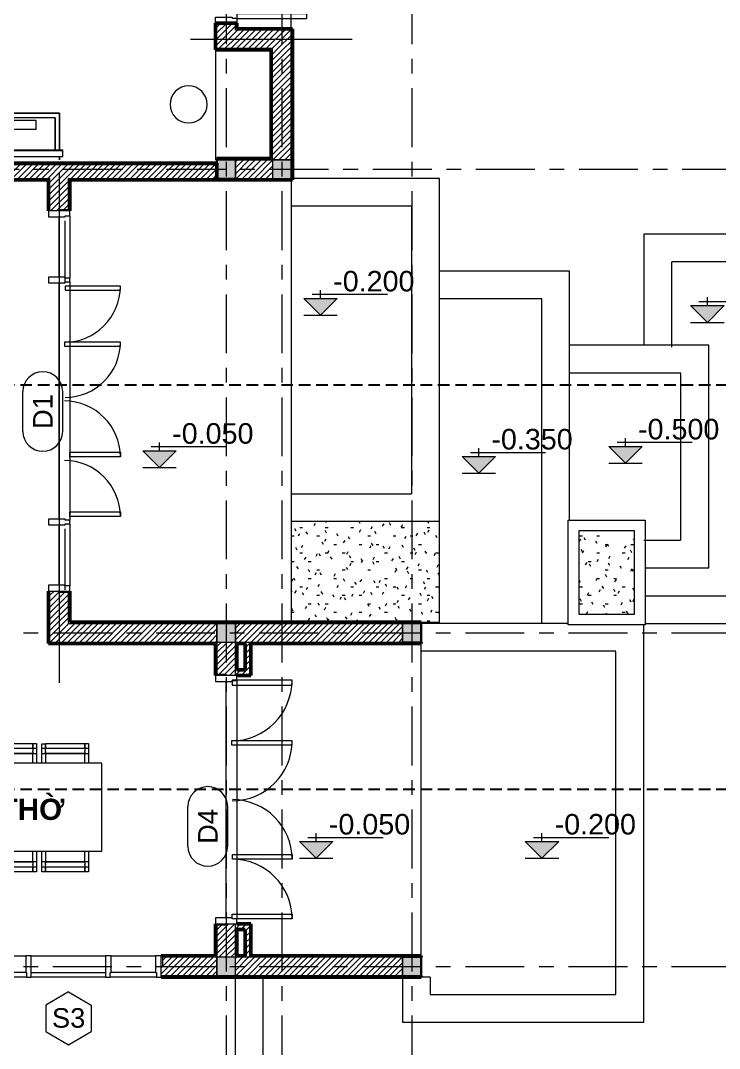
# Model space of a CAD drawing. Header units: millimetres. Extents: x 2164007 to 2324354, y -2513385 to -2308978.
# Drawn here: x 2225246 to 2232777, y -2392506 to -2381420 of the extents above; entities that cross this region are included whole.
import ezdxf

# ---------------------------------------------------------------- set-up
doc = ezdxf.new("R2010")
doc.units = ezdxf.units.MM
for name, pattern in [('DASHED2', [0.375, 0.25, -0.125]), ('Grid Line', [22.225, 12.7, -3.175, 3.175, -3.175]), ('Hidden', [7.14375, 4.7625, -2.38125]), ('HIDDEN2', [0.1875, 0.125, -0.0625]), ('IMPORT-ACAD_ISO10W100 _2_', [6, 4, -1, 0, -1]), ('Overhead 1_16_', [2.579687, 1.5875, -0.992187])]:
    doc.linetypes.add(name, pattern=pattern)
for name, color, linetype, lineweight in [('A-AREA-IDEN', 2, 'Continuous', 9), ('A-DETL', 8, 'Continuous', 9), ('A-DETL-THIN', 151, 'Continuous', 9), ('A-DOOR', 8, 'Continuous', 13), ('A-DOOR-IDEN', 8, 'Continuous', 9), ('A-FLOR', 8, 'Continuous', 13), ('A-FLOR-PATT', 8, 'Continuous', 13), ('A-GLAZ', 8, 'Continuous', 13), ('A-GLAZ-IDEN', 152, 'Continuous', 9), ('A-WALL', 113, 'Continuous', 20), ('A-WALL-PATT', 8, 'Continuous', 50), ('G-ANNO-DIMS', 111, 'Continuous', 9), ('I-FURN', 8, 'Continuous', 9), ('S-COLS', 52, 'Continuous', 9), ('S-GRID', 8, 'Continuous', 9), ('S-STRS', 8, 'Continuous', 9)]:
    doc.layers.add(name, color=color, linetype=linetype, lineweight=lineweight)
doc.layers.add('NETGIONG', color=21, linetype='HIDDEN2')
doc.styles.add('Arial', font='arial.ttf', dxfattribs={"height": 175.652835})
doc.styles.add('Arial_3', font='arial.ttf', dxfattribs={"height": 177.035928})
doc.styles.add('Arial_B_1', font='arialbd.ttf', dxfattribs={"height": 253.68905})
pattern_1 = [(45, (2219476.043, -2391093.63), (-31.8198, 31.8198), [])]
pattern_2 = [(0, (2219476.04, -2391093.63), (365.76, 91.44), [30.175, -244.145, 30.175, -244.145, -1463.04]), (0, (2219476.04, -2391093.63), (365.76, 91.44), [-548.64, 30.175, -518.465, 30.175, -244.145, -640.08]), (0, (2219476.04, -2391093.63), (365.76, 91.44), [-1371.6, 30.175, -152.705, 30.175, -427.025]), (120, (2219613.2, -2391047.91), (-262.06936, 271.03745), [30.175, -244.145, 30.175, -244.145, -1463.04]), (120, (2219613.2, -2391047.91), (-262.06936, 271.03745), [-548.64, 30.175, -518.465, 30.175, -244.145, -640.08]), (120, (2219613.2, -2391047.91), (-262.06936, 271.03745), [-1371.6, 30.175, -152.705, 30.175, -427.025]), (240, (2219658.92, -2390865.03), (-103.69064, -362.47745), [30.175, -244.145, 30.175, -244.145, -1463.04]), (240, (2219658.92, -2390865.03), (-103.69064, -362.47745), [-548.64, 30.175, -518.465, 30.175, -244.145, -640.08]), (240, (2219658.92, -2390865.03), (-103.69064, -362.47745), [-1371.6, 30.175, -152.705, 30.175, -427.025])]

# ---------------------------------------------------------------- blocks, each defined once
blk = doc.blocks.new('LAO TI VI 2 - LOA-TIVI-V2-TÂ_NG 1')
at = {"layer": 'I-FURN'}
for p, q in [((-809, 455), (-809, 421)), ((-809, 421), (-809, 455)), ((657, 421), (657, 455)), ((657, 455), (657, 421)), ((-844, 421), (745, 421)), ((-844, 421), (-844, 345)), ((-844, 356), (745, 356)), ((-844, 356), (-844, 345)), ((745, 345), (-844, 345)), ((745, 345), (-844, 345)), ((-809, 345), (-809, -47)), ((-809, -47), (-809, 345)), ((-762, 345), (-762, 0)), ((-762, 0), (-762, 345)), ((-175, 345), (-175, 286)), ((22, 286), (22, 345)), ((610, 0), (610, 345)), ((610, 0), (610, 345)), ((657, -47), (657, 345)), ((657, 345), (657, -47)), ((745, 345), (745, 421)), ((745, 345), (745, 356)), ((-175, 286), (22, 286)), ((-557, 126), (-303, 126)), ((-557, 126), (-557, 25)), ((-303, 25), (-303, 126)), ((145, 120), (399, 120)), ((145, 120), (145, 18)), ((399, 18), (399, 120)), ((-762, 0), (610, 0)), ((-762, 0), (610, 0)), ((-303, 25), (-557, 25)), ((399, 18), (145, 18)), ((-809, -47), (657, -47)), ((657, -47), (-809, -47))]:
    blk.add_line(p, q, dxfattribs=at)
for points in [[(-809, -47), (-809, -47), (-809, -47), (-809, -47)], [(-809, -47), (-809, -47), (-809, -47), (-809, -47)], [(657, -47), (657, -47), (657, -47), (657, -47)], [(657, -47), (657, -47), (657, -47), (657, -47)]]:
    blk.add_open_spline(points, degree=3, dxfattribs=at)
blk = doc.blocks.new('Furniture 13 - Furniture 3-1064270-TÂ_NG 1')
at = {"layer": 'I-FURN'}
for p, q in [((-12361, 6975), (-12361, 6990)), ((-13531, 6975), (-12361, 6975))]:
    blk.add_line(p, q, dxfattribs=at)
blk = doc.blocks.new('Furniture 14 - Furniture 3-1064317-TÂ_NG 1')
at = {"layer": 'I-FURN'}
for start, end in [(0, 180), (180, 360)]:
    blk.add_arc((-6835, 8889), 200, start, end, dxfattribs=at)
blk = doc.blocks.new('D4100x2800 XINFA 65 CHUAN - D1-1094269-TÂ_NG 1')
at = {"layer": 'A-DOOR', "lineweight": 20}
for p, q in [((-1196.2, 659.95), (-1237.45, 659.95)), ((-1237.45, 659.95), (-1237.45, 65)), ((-1196.2, 65), (-1196.2, 659.95)), ((-592.5, 659.95), (-633.5, 659.95)), ((-633.5, 659.95), (-633.5, 56)), ((-592.5, 56), (-592.5, 659.95)), ((553.7, 115), (553.7, 659.95)), ((553.7, 659.95), (603.7, 659.95)), ((603.7, 659.95), (603.7, 115)), ((1196.2, 115), (1196.2, 659.95)), ((1196.2, 659.95), (1246.2, 659.95)), ((1246.2, 659.95), (1246.2, 115)), ((603.7, 115), (553.7, 115)), ((1246.2, 115), (1196.2, 115)), ((-1237.45, 65), (-1196.2, 65)), ((-633.5, 56), (-592.5, 56))]:
    blk.add_line(p, q, dxfattribs=at)
at = {"layer": 'A-DOOR'}
for p, q in [((-1995, 115), (-2050, 115)), ((-2050, 115), (-2050, -115)), ((-1995, 65), (-1995, 115)), ((-1284.75, 115), (-1324.75, 115)), ((-1324.75, 115), (-1324.75, 65)), ((-1284.75, 65), (-1284.75, 115)), ((1325, 115), (1285, 115)), ((1285, 115), (1285, 65)), ((1325, 65), (1325, 115)), ((2050, 115), (1995, 115)), ((1995, 115), (1995, 65)), ((2050, -115), (2050, 115)), ((-1985, 65), (-1995, 65)), ((-1985, -115), (-1985, 65)), ((-1324.75, 65), (-1334.75, 65)), ((-1334.75, 65), (-1334.75, -115)), ((-1274.75, 65), (-1284.75, 65)), ((-1274.75, -115), (-1274.75, 65)), ((1285, 65), (1275, 65)), ((1275, 65), (1275, -115)), ((1335, 65), (1325, 65)), ((1335, -115), (1335, 65)), ((1995, 65), (1985, 65)), ((1985, 65), (1985, -115)), ((-2050, -115), (-1985, -115)), ((-1334.75, -115), (-1274.75, -115)), ((1275, -115), (1335, -115)), ((1985, -115), (2050, -115))]:
    blk.add_line(p, q, dxfattribs=at)
at = {"layer": 'A-DOOR', "lineweight": 9}
for centre, radius, start, end in [((-1237.45, 56), 603.95, 0, 90), ((-633.5, 65), 594.95, 360, 90), ((603.7, 56.25), 603.7, 90, 180), ((1246.2, 56.25), 603.7, 90, 180)]:
    blk.add_arc(centre, radius, start, end, dxfattribs=at)
blk = doc.blocks.new('D2680x2800 XINFA 65 CHUAN - D4-1095533-TÂ_NG 1')
at = {"layer": 'A-DOOR', "lineweight": 20}
for p, q in [((-1235, 710), (-1287.5, 710)), ((-1287.5, 710), (-1287.5, 65)), ((-1235, 65), (-1235, 710)), ((-592.5, 710), (-633.5, 710)), ((-633.5, 710), (-633.5, 56)), ((-592.5, 56), (-592.5, 710)), ((592.5, 67.5), (592.5, 710)), ((592.5, 710), (642.5, 710)), ((642.5, 710), (642.5, 67.5)), ((1235, 65), (1235, 710)), ((1235, 710), (1285, 710)), ((1285, 710), (1285, 65)), ((-1287.5, 65), (-1235, 65)), ((-633.5, 56), (-592.5, 56)), ((642.5, 67.5), (592.5, 67.5)), ((1285, 65), (1235, 65))]:
    blk.add_line(p, q, dxfattribs=at)
at = {"layer": 'A-DOOR'}
for p, q in [((-1285, 115), (-1340, 115)), ((-1340, 115), (-1340, -115)), ((-1285, 65), (-1285, 115)), ((1340, 115), (1285, 115)), ((1285, 115), (1285, 65)), ((1340, -115), (1340, 115)), ((-1275, 65), (-1285, 65)), ((-1275, -115), (-1275, 65)), ((1285, 65), (1275, 65)), ((1275, 65), (1275, -115)), ((-1340, -115), (-1275, -115)), ((1275, -115), (1340, -115))]:
    blk.add_line(p, q, dxfattribs=at)
at = {"layer": 'A-DOOR', "lineweight": 9}
for centre, radius, start, end in [((-1287.5, 56), 654, 0, 90), ((-633.5, 65), 645, 360, 90), ((642.5, 67.5), 642.5, 90, 180), ((1285, 67.5), 642.5, 90, 180)]:
    blk.add_arc(centre, radius, start, end, dxfattribs=at)
blk = doc.blocks.new('Cua di la  DS 940X2800 - DS1-1128365-TÂ_NG 1')
at = {"layer": 'A-DOOR'}
for p, q in [((-1035, 115), (-970, 115)), ((-1035, -115), (-1035, 115)), ((-970, 115), (-970, -65)), ((-160, 115), (-100, 115)), ((-160, -25), (-160, 115)), ((-100, 115), (-100, -25)), ((385, 115), (-100, 115)), ((385, 115), (445, 115)), ((385, -25), (385, 115)), ((445, 115), (445, -25)), ((970, 115), (445, 115)), ((970, 115), (1035, 115)), ((970, -65), (970, 115)), ((1035, 115), (1035, -115)), ((-980, -65), (-980, -115)), ((-970, -65), (-980, -65)), ((-150, -25), (-160, -25)), ((-150, -115), (-150, -25)), ((-110, -25), (-110, -115)), ((-100, -25), (-110, -25)), ((-100, -25), (385, -25)), ((395, -25), (385, -25)), ((395, -115), (395, -25)), ((435, -25), (435, -115)), ((445, -25), (435, -25)), ((445, -25), (970, -25)), ((980, -65), (970, -65)), ((980, -115), (980, -65)), ((-980, -115), (-1035, -115)), ((-110, -115), (-150, -115)), ((-110, -115), (395, -115)), ((435, -115), (395, -115)), ((435, -115), (980, -115)), ((1035, -115), (980, -115))]:
    blk.add_line(p, q, dxfattribs=at)
at = {"layer": 'A-DOOR', "lineweight": 20}
for p, q in [((-985, -115), (-985, -867.5)), ((-935, -115), (-980, -115)), ((-935, -867.5), (-935, -115)), ((-985, -867.5), (-935, -867.5))]:
    blk.add_line(p, q, dxfattribs=at)
at = {"layer": 'A-DOOR', "lineweight": 9}
blk.add_line((-935, -115), (-980, -115), dxfattribs=at)
blk.add_arc((-935, -127.5), 740, 270, 0.87025, dxfattribs=at)
blk = doc.blocks.new('dining_table_and_chairs_5978 - dining_table_and_chairs_5978-312063-TÂ_NG 1')
at = {"layer": 'I-FURN'}
for p, q in [((132, 634), (132, 683)), ((132, 683), (173, 683)), ((173, 634), (173, 684)), ((173, 684), (597, 684)), ((173, 683), (173, 634)), ((597, 684), (597, 634)), ((597, 634), (597, 684)), ((597, 684), (637, 684)), ((597, 634), (597, 684)), ((597, 684), (637, 684)), ((637, 684), (637, 634)), ((637, 684), (637, 634)), ((692, 634), (692, 683)), ((692, 683), (733, 683)), ((733, 634), (733, 684)), ((733, 684), (1157, 684)), ((733, 683), (733, 634)), ((1157, 684), (1157, 634)), ((1157, 634), (1157, 684)), ((1157, 684), (1197, 684)), ((1157, 634), (1157, 684)), ((1157, 684), (1197, 684)), ((1197, 684), (1197, 634)), ((1197, 684), (1197, 634)), ((1252, 634), (1252, 683)), ((1252, 683), (1293, 683)), ((1293, 634), (1293, 684)), ((1293, 684), (1717, 684)), ((1293, 683), (1293, 634)), ((1717, 684), (1717, 634)), ((1717, 634), (1717, 684)), ((1717, 684), (1757, 684)), ((1717, 634), (1717, 684)), ((1717, 684), (1757, 684)), ((1757, 684), (1757, 634)), ((1757, 684), (1757, 634)), ((132, 579), (132, 634)), ((132, 634), (173, 634)), ((132, 475), (132, 579)), ((132, 578), (173, 578)), ((172, 579), (172, 475)), ((173, 608), (173, 634)), ((173, 634), (597, 634)), ((173, 607), (173, 600)), ((173, 590), (173, 600)), ((173, 588), (173, 584)), ((173, 580), (173, 584)), ((173, 578), (173, 579)), ((173, 579), (173, 578)), ((173, 578), (597, 578)), ((597, 578), (173, 578)), ((597, 634), (597, 608)), ((597, 634), (637, 634)), ((597, 634), (637, 634)), ((597, 600), (597, 607)), ((597, 600), (597, 607)), ((597, 600), (597, 590)), ((597, 584), (597, 588)), ((597, 584), (597, 588)), ((597, 584), (597, 580)), ((597, 579), (597, 578)), ((597, 578), (597, 579)), ((597, 578), (597, 579)), ((597, 475), (597, 578)), ((597, 578), (637, 578)), ((597, 475), (597, 578)), ((597, 578), (637, 578)), ((637, 634), (637, 579)), ((637, 634), (637, 579)), ((637, 579), (637, 475)), ((692, 579), (692, 634)), ((692, 634), (733, 634)), ((692, 475), (692, 579)), ((692, 578), (733, 578)), ((732, 579), (732, 475)), ((733, 608), (733, 634)), ((733, 634), (1157, 634)), ((733, 607), (733, 600)), ((733, 590), (733, 600)), ((733, 588), (733, 584)), ((733, 580), (733, 584)), ((733, 578), (733, 579)), ((733, 579), (733, 578)), ((733, 578), (1157, 578)), ((1157, 578), (733, 578)), ((1157, 634), (1157, 608)), ((1157, 634), (1197, 634)), ((1157, 634), (1197, 634)), ((1157, 600), (1157, 607)), ((1157, 600), (1157, 607)), ((1157, 600), (1157, 590)), ((1157, 584), (1157, 588)), ((1157, 584), (1157, 588)), ((1157, 584), (1157, 580)), ((1157, 579), (1157, 578)), ((1157, 578), (1157, 579)), ((1157, 578), (1157, 579)), ((1157, 475), (1157, 578)), ((1157, 578), (1197, 578)), ((1157, 475), (1157, 578)), ((1157, 578), (1197, 578)), ((1197, 634), (1197, 579)), ((1197, 634), (1197, 579)), ((1197, 579), (1197, 475)), ((1252, 579), (1252, 634)), ((1252, 634), (1293, 634)), ((1252, 475), (1252, 579)), ((1252, 578), (1293, 578)), ((1292, 579), (1292, 475)), ((1293, 608), (1293, 634)), ((1293, 634), (1717, 634)), ((1293, 607), (1293, 600)), ((1293, 590), (1293, 600)), ((1293, 588), (1293, 584)), ((1293, 580), (1293, 584)), ((1293, 578), (1293, 579)), ((1293, 579), (1293, 578)), ((1293, 578), (1717, 578)), ((1717, 578), (1293, 578)), ((1717, 634), (1717, 608)), ((1717, 634), (1757, 634)), ((1717, 634), (1757, 634)), ((1717, 600), (1717, 607)), ((1717, 600), (1717, 607)), ((1717, 600), (1717, 590)), ((1717, 584), (1717, 588)), ((1717, 584), (1717, 588)), ((1717, 584), (1717, 580)), ((1717, 579), (1717, 578)), ((1717, 578), (1717, 579)), ((1717, 578), (1717, 579)), ((1717, 475), (1717, 578)), ((1717, 578), (1757, 578)), ((1717, 475), (1717, 578)), ((1717, 578), (1757, 578)), ((1757, 634), (1757, 579)), ((1757, 634), (1757, 579)), ((1757, 579), (1757, 475)), ((1900, 475), (0, 475)), ((0, 475), (0, -475)), ((75, 475), (75, 465)), ((1900, 0), (1900, 475)), ((0, 400), (10, 400)), ((1900, -475), (1900, 0)), ((0, -475), (1900, -475)), ((132, -593), (132, -475)), ((172, -475), (172, -593)), ((597, -592), (597, -475)), ((597, -592), (597, -475)), ((637, -475), (637, -593)), ((692, -593), (692, -475)), ((732, -475), (732, -593)), ((1157, -592), (1157, -475)), ((1157, -592), (1157, -475)), ((1197, -475), (1197, -593)), ((1252, -593), (1252, -475)), ((1292, -475), (1292, -593)), ((1717, -592), (1717, -475)), ((1717, -592), (1717, -475)), ((1757, -475), (1757, -593)), ((173, -592), (132, -592)), ((132, -648), (132, -593)), ((132, -697), (132, -648)), ((173, -648), (132, -648)), ((597, -592), (173, -592)), ((173, -592), (173, -592)), ((173, -592), (597, -592)), ((173, -593), (173, -593)), ((173, -598), (173, -594)), ((173, -598), (173, -603)), ((173, -614), (173, -604)), ((173, -614), (173, -622)), ((173, -648), (173, -622)), ((173, -698), (173, -648)), ((597, -648), (173, -648)), ((173, -648), (173, -697)), ((597, -592), (597, -592)), ((637, -592), (597, -592)), ((637, -592), (597, -592)), ((597, -593), (597, -593)), ((597, -593), (597, -593)), ((597, -594), (597, -598)), ((597, -603), (597, -598)), ((597, -603), (597, -598)), ((597, -604), (597, -614)), ((597, -622), (597, -614)), ((597, -622), (597, -614)), ((597, -622), (597, -648)), ((597, -648), (597, -698)), ((597, -698), (597, -648)), ((637, -648), (597, -648)), ((597, -698), (597, -648)), ((637, -648), (597, -648)), ((637, -593), (637, -648)), ((637, -593), (637, -648)), ((637, -648), (637, -698)), ((637, -648), (637, -698)), ((733, -592), (692, -592)), ((692, -648), (692, -593)), ((692, -697), (692, -648)), ((733, -648), (692, -648)), ((1157, -592), (733, -592)), ((733, -592), (733, -592)), ((733, -592), (1157, -592)), ((733, -593), (733, -593)), ((733, -598), (733, -594)), ((733, -598), (733, -603)), ((733, -614), (733, -604)), ((733, -614), (733, -622)), ((733, -648), (733, -622)), ((733, -698), (733, -648)), ((1157, -648), (733, -648)), ((733, -648), (733, -697)), ((1157, -592), (1157, -592)), ((1197, -592), (1157, -592)), ((1197, -592), (1157, -592)), ((1157, -593), (1157, -593)), ((1157, -593), (1157, -593)), ((1157, -594), (1157, -598)), ((1157, -603), (1157, -598)), ((1157, -603), (1157, -598)), ((1157, -604), (1157, -614)), ((1157, -622), (1157, -614)), ((1157, -622), (1157, -614)), ((1157, -622), (1157, -648)), ((1157, -648), (1157, -698)), ((1157, -698), (1157, -648)), ((1197, -648), (1157, -648)), ((1157, -698), (1157, -648)), ((1197, -648), (1157, -648)), ((1197, -593), (1197, -648)), ((1197, -593), (1197, -648)), ((1197, -648), (1197, -698)), ((1197, -648), (1197, -698)), ((1293, -592), (1252, -592)), ((1252, -648), (1252, -593)), ((1252, -697), (1252, -648)), ((1293, -648), (1252, -648)), ((1717, -592), (1293, -592)), ((1293, -592), (1293, -592)), ((1293, -592), (1717, -592)), ((1293, -593), (1293, -593)), ((1293, -598), (1293, -594)), ((1293, -598), (1293, -603)), ((1293, -614), (1293, -604)), ((1293, -614), (1293, -622)), ((1293, -648), (1293, -622)), ((1293, -698), (1293, -648)), ((1717, -648), (1293, -648)), ((1293, -648), (1293, -697)), ((1717, -592), (1717, -592)), ((1757, -592), (1717, -592)), ((1757, -592), (1717, -592)), ((1717, -593), (1717, -593)), ((1717, -593), (1717, -593)), ((1717, -594), (1717, -598)), ((1717, -603), (1717, -598)), ((1717, -603), (1717, -598)), ((1717, -604), (1717, -614)), ((1717, -622), (1717, -614)), ((1717, -622), (1717, -614)), ((1717, -622), (1717, -648)), ((1717, -648), (1717, -698)), ((1717, -698), (1717, -648)), ((1757, -648), (1717, -648)), ((1717, -698), (1717, -648)), ((1757, -648), (1717, -648)), ((1757, -593), (1757, -648)), ((1757, -593), (1757, -648)), ((1757, -648), (1757, -698)), ((1757, -648), (1757, -698)), ((173, -697), (132, -697)), ((597, -698), (173, -698)), ((637, -698), (597, -698)), ((637, -698), (597, -698)), ((733, -697), (692, -697)), ((1157, -698), (733, -698)), ((1197, -698), (1157, -698)), ((1197, -698), (1157, -698)), ((1293, -697), (1252, -697)), ((1717, -698), (1293, -698)), ((1757, -698), (1717, -698)), ((1757, -698), (1717, -698))]:
    blk.add_line(p, q, dxfattribs=at)
blk = doc.blocks.new('SO2000X2000X700 - S3-1099097-TÂ_NG 1')
at = {"layer": 'A-GLAZ'}
for p, q in [((-950, 115), (-1000, 115)), ((-1000, 115), (-1000, -115)), ((-950, 65), (-950, 115)), ((-950, 115), (-450, 115)), ((-400, 115), (-450, 115)), ((-450, 115), (-450, 65)), ((-400, 115), (400, 115)), ((-400, 65), (-400, 115)), ((450, 115), (400, 115)), ((400, 115), (400, 65)), ((450, 65), (450, 115)), ((450, 115), (950, 115)), ((1000, 115), (950, 115)), ((950, 115), (950, 65)), ((1000, -115), (1000, 115)), ((-940, 65), (-950, 65)), ((-940, -115), (-940, 65)), ((-940, 65), (-460, 65)), ((-450, 65), (-460, 65)), ((-460, 65), (-460, -115)), ((-400, -115), (-400, 65)), ((400, 65), (-400, 65)), ((400, 65), (400, -115)), ((460, 65), (450, 65)), ((460, -115), (460, 65)), ((460, 65), (940, 65)), ((950, 65), (940, 65)), ((940, 65), (940, -115)), ((-1000, -115), (-940, -115)), ((-460, -115), (-940, -115)), ((-460, -115), (-400, -115)), ((400, -115), (-400, -115)), ((400, -115), (460, -115)), ((940, -115), (460, -115)), ((940, -115), (1000, -115))]:
    blk.add_line(p, q, dxfattribs=at)
blk = doc.blocks.new('Spot Elevations - M_Spot Elevation - Exterior Filled 2-332856-TÂ_NG 1')
at = {"layer": 'G-ANNO-DIMS'}
blk.add_hatch(color=256, dxfattribs=at).paths.add_polyline_path([(2, 2), (0, 0), (-2, 2)], flags=0)
for p, q in [((-1, 2.5), (8, 2.5)), ((0, 2), (0, 3)), ((0, 0), (-2, 2)), ((-2, 2), (2, 2)), ((2, 2), (0, 0)), ((-2, 0), (2, 0))]:
    blk.add_line(p, q, dxfattribs=at)
blk = doc.blocks.new('Door Tag - Door Tag-41184-TÂ_NG 1')
at = {"layer": 'A-DOOR-IDEN'}
for p, q in [((-2.38125, 2.38125), (2.38125, 2.38125)), ((-2.38125, -2.38125), (2.38125, -2.38125))]:
    blk.add_line(p, q, dxfattribs=at)
for centre, start, end in [((-2.38125, 0), 90, 270), ((2.38125, 0), 270, 90)]:
    blk.add_arc(centre, 2.38125, start, end, dxfattribs=at)
blk = doc.blocks.new('Window Tag - Window Tag-41068-TÂ_NG 1')
at = {"layer": 'A-GLAZ-IDEN'}
for p, q in [((0, 3.17), (-2.72, 1.57)), ((0, 3.17), (2.72, 1.57)), ((-2.72, 1.57), (-2.72, -1.57)), ((2.72, 1.57), (2.72, -1.58)), ((-2.72, -1.57), (0, -3.18)), ((0, -3.18), (2.72, -1.58))]:
    blk.add_line(p, q, dxfattribs=at)

msp = doc.modelspace()

# ---------------------------------------------------------------- hatches: boundary and pattern name
at = {"layer": 'A-FLOR-PATT', "lineweight": 9}
h = msp.add_hatch(dxfattribs=at)
h.set_pattern_fill('FP_3', color=256, style=0, pattern_type=2)
h.set_pattern_definition(pattern_2)
h.paths.add_polyline_path([(2229361.2, -2387907.7), (2229761.2, -2387907.7), (2229761.2, -2386822.7), (2228161.2, -2386822.7), (2228161.2, -2387907.7), (2228331.8, -2387907.7)], flags=0)
h = msp.add_hatch(dxfattribs=at)
h.set_pattern_fill('FP_3', color=256, style=0, pattern_type=2)
h.set_pattern_definition(pattern_2)
h.paths.add_polyline_path([(2231861.2, -2387822.7), (2231861.2, -2386922.7), (2231261.2, -2386922.7), (2231261.2, -2387822.7)], flags=0)
at = {"layer": 'A-WALL-PATT', "lineweight": 9}
h = msp.add_hatch(dxfattribs=at)
h.set_pattern_fill('FP_1', color=256, style=0, pattern_type=2)
h.set_pattern_definition(pattern_1)
h.paths.add_polyline_path([(2227361.2, -2381722.7), (2227561.2, -2381722.7), (2227561.2, -2381462.7), (2227461.2, -2381462.7), (2227461.2, -2381447.7), (2227361.2, -2381447.7)], flags=0)
h.paths.add_polyline_path([(2227361.2, -2379377.7), (2227461.2, -2379377.7), (2227461.2, -2379362.7), (2227561.2, -2379362.7), (2227561.2, -2379222.7), (2227361.2, -2379222.7), (2227361.2, -2379237.7)], flags=0)
h = msp.add_hatch(dxfattribs=at)
h.set_pattern_fill('FP_1', color=256, style=0, pattern_type=2)
h.set_pattern_definition(pattern_1)
h.paths.add_polyline_path([(2227561.2, -2381722.7), (2228161.2, -2381722.7), (2228161.2, -2381522.7), (2227561.2, -2381522.7)], flags=0)
h = msp.add_hatch(dxfattribs=at)
h.set_pattern_fill('FP_1', color=256, style=0, pattern_type=2)
h.set_pattern_definition(pattern_1)
h.paths.add_polyline_path([(2227961.2, -2382922.7), (2228161.2, -2382922.7), (2228161.2, -2381722.7), (2227961.2, -2381722.7), (2227961.2, -2382192.2)], flags=0)
h = msp.add_hatch(dxfattribs=at)
h.set_pattern_fill('FP_1', color=256, style=0, pattern_type=2)
h.set_pattern_definition(pattern_1)
h.paths.add_polyline_path([(2227961.2, -2383122.7), (2227961.2, -2382922.7), (2227561.2, -2382922.7), (2227561.2, -2383122.7), (2227946.2, -2383122.7)], flags=0)
h = msp.add_hatch(dxfattribs=at)
h.set_pattern_fill('FP_1', color=256, style=0, pattern_type=2)
h.set_pattern_definition(pattern_1)
h.paths.add_polyline_path([(2227361.2, -2383122.7), (2227361.2, -2382972.7), (2221961.2, -2382972.7), (2221961.2, -2383122.7), (2227049.8, -2383122.7)], flags=0)
h = msp.add_hatch(dxfattribs=at)
h.set_pattern_fill('FP_1', color=256, style=0, pattern_type=2)
h.set_pattern_definition(pattern_1)
h.paths.add_polyline_path([(2225761.2, -2387922.7), (2225761.2, -2387587.7), (2225661.2, -2387587.7), (2225661.2, -2387572.7), (2225561.2, -2387572.7), (2225561.2, -2387922.7)], flags=0)
h.paths.add_polyline_path([(2225561.2, -2383472.7), (2225661.2, -2383472.7), (2225661.2, -2383457.7), (2225761.2, -2383457.7), (2225761.2, -2383122.7), (2225561.2, -2383122.7), (2225561.2, -2383137.7)], flags=0)
h = msp.add_hatch(dxfattribs=at)
h.set_pattern_fill('FP_1', color=256, style=0, pattern_type=2)
h.set_pattern_definition(pattern_1)
h.paths.add_polyline_path([(2229361.2, -2388122.7), (2229361.2, -2387922.7), (2227561.2, -2387922.7), (2227561.2, -2388122.7), (2228331.8, -2388122.7)], flags=0)
h.paths.add_polyline_path([(2227049.8, -2388122.7), (2227361.2, -2388122.7), (2227361.2, -2387922.7), (2225561.2, -2387922.7), (2225561.2, -2388122.7), (2225767.8, -2388122.7)], flags=0)
h = msp.add_hatch(dxfattribs=at)
h.set_pattern_fill('FP_1', color=256, style=0, pattern_type=2)
h.set_pattern_definition(pattern_1)
h.paths.add_polyline_path([(2227561.2, -2391522.7), (2227561.2, -2391162.7), (2227461.2, -2391162.7), (2227461.2, -2391177.7), (2227361.2, -2391177.7), (2227361.2, -2391522.7)], flags=0)
h.paths.add_polyline_path([(2227526.2, -2388482.7), (2227561.2, -2388482.7), (2227561.2, -2388122.7), (2227361.2, -2388122.7), (2227361.2, -2388467.7), (2227461.2, -2388467.7), (2227461.2, -2388482.7)], flags=0)
h = msp.add_hatch(dxfattribs=at)
h.set_pattern_fill('FP_1', color=256, style=0, pattern_type=2)
h.set_pattern_definition(pattern_1)
h.paths.add_polyline_path([(2227666.2, -2388422.7), (2227726.2, -2388422.7), (2227726.2, -2388122.7), (2227666.2, -2388122.7), (2227666.2, -2388137.7)], flags=0)
h = msp.add_hatch(dxfattribs=at)
h.set_pattern_fill('FP_1', color=256, style=0, pattern_type=2)
h.set_pattern_definition(pattern_1)
h.paths.add_polyline_path([(2227561.2, -2388482.7), (2227726.2, -2388482.7), (2227726.2, -2388422.7), (2227561.2, -2388422.7)], flags=0)
h = msp.add_hatch(dxfattribs=at)
h.set_pattern_fill('FP_1', color=256, style=0, pattern_type=2)
h.set_pattern_definition(pattern_1)
h.paths.add_polyline_path([(2227630.7, -2391222.7), (2227726.2, -2391222.7), (2227726.2, -2391162.7), (2227561.2, -2391162.7), (2227561.2, -2391222.7), (2227576.2, -2391222.7)], flags=0)
h = msp.add_hatch(dxfattribs=at)
h.set_pattern_fill('FP_1', color=256, style=0, pattern_type=2)
h.set_pattern_definition(pattern_1)
h.paths.add_polyline_path([(2227726.2, -2391522.7), (2227726.2, -2391222.7), (2227666.2, -2391222.7), (2227666.2, -2391522.7)], flags=0)
h = msp.add_hatch(dxfattribs=at)
h.set_pattern_fill('FP_1', color=256, style=0, pattern_type=2)
h.set_pattern_definition(pattern_1)
h.paths.add_polyline_path([(2226761.2, -2391722.7), (2227361.2, -2391722.7), (2227361.2, -2391522.7), (2226776.2, -2391522.7), (2226776.2, -2391622.7), (2226761.2, -2391622.7), (2226761.2, -2391687.7)], flags=0)
h.paths.add_polyline_path([(2224761.2, -2391722.7), (2224761.2, -2391622.7), (2224746.2, -2391622.7), (2224746.2, -2391522.7), (2221861.2, -2391522.7), (2221861.2, -2391722.7), (2223203.8, -2391722.7)], flags=0)
h = msp.add_hatch(dxfattribs=at)
h.set_pattern_fill('FP_1', color=256, style=0, pattern_type=2)
h.set_pattern_definition(pattern_1)
h.paths.add_polyline_path([(2229361.2, -2391722.7), (2229361.2, -2391522.7), (2227561.2, -2391522.7), (2227561.2, -2391722.7), (2228331.8, -2391722.7)], flags=0)
h = msp.add_hatch(dxfattribs=at)
h.set_pattern_fill('FP_2', color=256, style=0, pattern_type=2)
h.set_pattern_definition([(45, (2219476.04, -2391093.63), (-190.794, 190.794), [])])
h.paths.add_polyline_path([(2229361.2, -2391522.7), (2229561.2, -2391522.7), (2229561.2, -2391507.7), (2227726.2, -2391507.7), (2227726.2, -2391522.7), (2228331.8, -2391522.7)], flags=0)
h.paths.add_polyline_path([(2227666.2, -2391522.7), (2227666.2, -2391507.7), (2227576.2, -2391507.7), (2227576.2, -2391522.7)], flags=0)
at = {"layer": 'S-COLS'}
for points in [[(2227561.2, -2383122.7), (2227561.2, -2382922.7), (2227361.2, -2382922.7), (2227361.2, -2383122.7)], [(2228161.2, -2383122.7), (2228161.2, -2382922.7), (2227961.2, -2382922.7), (2227961.2, -2383122.7)], [(2227561.2, -2388122.7), (2227561.2, -2387922.7), (2227361.2, -2387922.7), (2227361.2, -2388122.7)], [(2229561.2, -2388122.7), (2229561.2, -2387922.7), (2229361.2, -2387922.7), (2229361.2, -2388122.7)], [(2227561.2, -2391722.7), (2227561.2, -2391522.7), (2227361.2, -2391522.7), (2227361.2, -2391722.7)], [(2229561.2, -2391722.7), (2229561.2, -2391522.7), (2229361.2, -2391522.7), (2229361.2, -2391722.7)]]:
    msp.add_hatch(color=256, dxfattribs=at).paths.add_polyline_path(points, flags=0)

# ---------------------------------------------------------------- linework, layer by layer
at = {"layer": 'A-DETL', "linetype": 'IMPORT-ACAD_ISO10W100 _2_'}
for p, q in [((2228817.2, -2381622.7), (2227077.2, -2381622.7)), ((2225661.2, -2383064.1), (2225661.2, -2388564.1))]:
    msp.add_line(p, q, dxfattribs=at)
at = {"layer": 'A-DETL', "linetype": 'Hidden'}
for p, q in [((2229461.2, -2383422.7), (2228161.2, -2383422.7)), ((2229461.2, -2386522.7), (2229461.2, -2383422.7)), ((2233161.2, -2384022.7), (2232261.2, -2384022.7)), ((2232261.2, -2384022.7), (2232261.2, -2384942.7)), ((2230861.2, -2384422.7), (2229761.2, -2384422.7)), ((2230861.2, -2387922.7), (2230861.2, -2384422.7)), ((2232361.2, -2385222.7), (2231161.2, -2385222.7)), ((2232361.2, -2387022.7), (2232361.2, -2385222.7)), ((2228161.2, -2386522.7), (2229461.2, -2386522.7)), ((2231961.2, -2387022.7), (2232361.2, -2387022.7)), ((2231976.2, -2387622.7), (2233161.2, -2387622.7)), ((2231661.2, -2388222.7), (2229561.2, -2388222.7)), ((2231661.2, -2391922.7), (2231661.2, -2388222.7)), ((2229661.2, -2391737.7), (2229561.2, -2391737.7)), ((2229661.2, -2391737.7), (2229661.2, -2391922.7)), ((2229661.2, -2391922.7), (2231661.2, -2391922.7))]:
    msp.add_line(p, q, dxfattribs=at)
at = {"layer": 'A-DETL-THIN'}
for p, q in [((2225726.2, -2384240.4), (2225726.2, -2383580.2)), ((2225726.2, -2387560.2), (2225726.2, -2386900.2))]:
    msp.add_line(p, q, dxfattribs=at)
at = {"layer": 'A-FLOR'}
for p, q in [((2228161.2, -2381507.7), (2228161.2, -2379237.7)), ((2228161.2, -2383137.7), (2228161.2, -2387907.7)), ((2229761.2, -2383122.7), (2228176.2, -2383122.7)), ((2229761.2, -2387922.7), (2229761.2, -2383122.7)), ((2225661.2, -2384187.9), (2225661.2, -2383537.7)), ((2225776.2, -2383527.7), (2225776.2, -2384197.9)), ((2231961.2, -2383722.7), (2231961.2, -2384922.7)), ((2233461.2, -2383722.7), (2231961.2, -2383722.7)), ((2231161.2, -2384122.7), (2229761.2, -2384122.7)), ((2231161.2, -2386807.7), (2231161.2, -2384122.7)), ((2225661.2, -2386797.7), (2225661.2, -2384247.9)), ((2225776.2, -2384237.9), (2225776.2, -2386807.7)), ((2232661.2, -2384922.7), (2231161.2, -2384922.7)), ((2232661.2, -2387322.7), (2232661.2, -2384922.7)), ((2229761.2, -2386822.7), (2228161.2, -2386822.7)), ((2225661.2, -2387507.7), (2225661.2, -2386857.7)), ((2225776.2, -2386847.7), (2225776.2, -2387517.7)), ((2231976.2, -2387322.7), (2232661.2, -2387322.7)), ((2229561.2, -2387907.7), (2229761.2, -2387907.7)), ((2231146.2, -2387922.7), (2229561.2, -2387922.7)), ((2231961.2, -2392222.7), (2231961.2, -2387937.7)), ((2231976.2, -2387922.7), (2233461.2, -2387922.7)), ((2229561.2, -2391507.7), (2229561.2, -2388137.7)), ((2227461.2, -2391097.7), (2227461.2, -2388547.7)), ((2227576.2, -2388537.7), (2227576.2, -2391107.7)), ((2227561.2, -2397158.4), (2227561.2, -2391737.7)), ((2229361.2, -2391737.7), (2229361.2, -2392222.7)), ((2229361.2, -2392222.7), (2231961.2, -2392222.7))]:
    msp.add_line(p, q, dxfattribs=at)
at = {"layer": 'A-WALL', "lineweight": 50}
for p, q in [((2227346.2, -2381447.7), (2227346.2, -2381737.7)), ((2227576.2, -2381447.7), (2227346.2, -2381447.7)), ((2227576.2, -2381507.7), (2227576.2, -2381447.7)), ((2228176.2, -2381507.7), (2227576.2, -2381507.7)), ((2228176.2, -2383137.7), (2228176.2, -2381507.7)), ((2227346.2, -2381737.7), (2227946.2, -2381737.7)), ((2227946.2, -2381737.7), (2227946.2, -2382907.7)), ((2227361.2, -2382957.7), (2221961.2, -2382957.7)), ((2227946.2, -2382907.7), (2227361.2, -2382907.7)), ((2227361.2, -2382907.7), (2227361.2, -2382922.7)), ((2227361.2, -2383122.7), (2227361.2, -2382957.7)), ((2220546.2, -2383137.7), (2225546.2, -2383137.7)), ((2225546.2, -2383137.7), (2225546.2, -2383472.7)), ((2225776.2, -2383472.7), (2225776.2, -2383137.7)), ((2225776.2, -2383137.7), (2228176.2, -2383137.7)), ((2225546.2, -2387572.7), (2225546.2, -2388137.7)), ((2225776.2, -2387907.7), (2225776.2, -2387572.7)), ((2229561.2, -2387907.7), (2225776.2, -2387907.7)), ((2229561.2, -2387922.7), (2229561.2, -2387907.7)), ((2225546.2, -2388137.7), (2227346.2, -2388137.7)), ((2227346.2, -2388137.7), (2227346.2, -2388482.7)), ((2227576.2, -2388422.7), (2227576.2, -2388137.7)), ((2227576.2, -2388137.7), (2227666.2, -2388137.7)), ((2227666.2, -2388137.7), (2227666.2, -2388422.7)), ((2227726.2, -2388137.7), (2229561.2, -2388137.7)), ((2227726.2, -2388482.7), (2227726.2, -2388137.7)), ((2229561.2, -2388137.7), (2229561.2, -2388122.7)), ((2227666.2, -2388422.7), (2227576.2, -2388422.7)), ((2227576.2, -2388482.7), (2227726.2, -2388482.7)), ((2227346.2, -2391162.7), (2227346.2, -2391507.7)), ((2227726.2, -2391162.7), (2227576.2, -2391162.7)), ((2227726.2, -2391507.7), (2227726.2, -2391162.7)), ((2227576.2, -2391507.7), (2227576.2, -2391222.7)), ((2227576.2, -2391222.7), (2227666.2, -2391222.7)), ((2227666.2, -2391222.7), (2227666.2, -2391507.7)), ((2227346.2, -2391507.7), (2226761.2, -2391507.7)), ((2227666.2, -2391507.7), (2227576.2, -2391507.7)), ((2229561.2, -2391507.7), (2227726.2, -2391507.7)), ((2229561.2, -2391522.7), (2229561.2, -2391507.7)), ((2229561.2, -2391737.7), (2229561.2, -2391722.7)), ((2226761.2, -2391737.7), (2229561.2, -2391737.7))]:
    msp.add_line(p, q, dxfattribs=at)
at = {"layer": 'A-WALL', "lineweight": 13}
for p, q in [((2227361.2, -2381722.7), (2227361.2, -2381447.7)), ((2227461.2, -2381447.7), (2227461.2, -2381462.7)), ((2227561.2, -2381462.7), (2227461.2, -2381462.7)), ((2227561.2, -2381522.7), (2227561.2, -2381462.7)), ((2228161.2, -2381522.7), (2227561.2, -2381522.7)), ((2228161.2, -2382922.7), (2228161.2, -2381522.7)), ((2227961.2, -2381722.7), (2227361.2, -2381722.7)), ((2227961.2, -2382922.7), (2227961.2, -2381722.7)), ((2227561.2, -2382922.7), (2227961.2, -2382922.7)), ((2221961.2, -2382972.7), (2227361.2, -2382972.7)), ((2221961.2, -2383122.7), (2225561.2, -2383122.7)), ((2225546.2, -2383137.7), (2225546.2, -2383122.7)), ((2225561.2, -2383472.7), (2225561.2, -2383122.7)), ((2225761.2, -2383457.7), (2225761.2, -2383122.7)), ((2225761.2, -2383122.7), (2227361.2, -2383122.7)), ((2225776.2, -2383137.7), (2225776.2, -2383122.7)), ((2227561.2, -2383122.7), (2227961.2, -2383122.7)), ((2225661.2, -2383457.7), (2225661.2, -2383472.7)), ((2225661.2, -2383457.7), (2225761.2, -2383457.7)), ((2225561.2, -2388122.7), (2225561.2, -2387572.7)), ((2225661.2, -2387572.7), (2225661.2, -2387587.7)), ((2225761.2, -2387587.7), (2225661.2, -2387587.7)), ((2225761.2, -2387922.7), (2225761.2, -2387587.7)), ((2225761.2, -2387922.7), (2227361.2, -2387922.7)), ((2227561.2, -2387922.7), (2229361.2, -2387922.7)), ((2225561.2, -2388122.7), (2227361.2, -2388122.7)), ((2227361.2, -2388122.7), (2227361.2, -2388467.7)), ((2227561.2, -2388122.7), (2229361.2, -2388122.7)), ((2227561.2, -2388482.7), (2227561.2, -2388122.7)), ((2227666.2, -2388137.7), (2227666.2, -2388122.7)), ((2227726.2, -2388137.7), (2227726.2, -2388122.7)), ((2227361.2, -2388467.7), (2227461.2, -2388467.7)), ((2227461.2, -2388482.7), (2227461.2, -2388467.7)), ((2227561.2, -2388422.7), (2227576.2, -2388422.7)), ((2227461.2, -2391177.7), (2227461.2, -2391162.7)), ((2227561.2, -2391522.7), (2227561.2, -2391162.7)), ((2227361.2, -2391177.7), (2227361.2, -2391522.7)), ((2227461.2, -2391177.7), (2227361.2, -2391177.7)), ((2227561.2, -2391222.7), (2227576.2, -2391222.7)), ((2226776.2, -2391522.7), (2226776.2, -2391622.7)), ((2227361.2, -2391522.7), (2226776.2, -2391522.7)), ((2229361.2, -2391522.7), (2227561.2, -2391522.7)), ((2227576.2, -2391507.7), (2227576.2, -2391522.7)), ((2227666.2, -2391507.7), (2227666.2, -2391522.7)), ((2227726.2, -2391507.7), (2227726.2, -2391522.7)), ((2226761.2, -2391622.7), (2226776.2, -2391622.7)), ((2227361.2, -2391722.7), (2226761.2, -2391722.7)), ((2229361.2, -2391722.7), (2227561.2, -2391722.7))]:
    msp.add_line(p, q, dxfattribs=at)
at = {"layer": 'A-WALL'}
for p, q in [((2227361.2, -2382922.7), (2227561.2, -2382922.7)), ((2227561.2, -2382922.7), (2227561.2, -2383122.7)), ((2227961.2, -2382922.7), (2228161.2, -2382922.7)), ((2228161.2, -2382922.7), (2228161.2, -2383122.7)), ((2227561.2, -2383122.7), (2227361.2, -2383122.7)), ((2231146.2, -2386807.7), (2231976.2, -2386807.7)), ((2231146.2, -2387937.7), (2231146.2, -2386807.7)), ((2231976.2, -2386807.7), (2231976.2, -2387937.7)), ((2231861.2, -2386922.7), (2231261.2, -2386922.7)), ((2231261.2, -2386922.7), (2231261.2, -2387822.7)), ((2231861.2, -2387822.7), (2231861.2, -2386922.7)), ((2231261.2, -2387822.7), (2231861.2, -2387822.7)), ((2227361.2, -2387922.7), (2227561.2, -2387922.7)), ((2227361.2, -2388122.7), (2227361.2, -2387922.7)), ((2227561.2, -2387922.7), (2227561.2, -2388122.7)), ((2229361.2, -2387922.7), (2229561.2, -2387922.7)), ((2229361.2, -2388122.7), (2229361.2, -2387922.7)), ((2231976.2, -2387937.7), (2231146.2, -2387937.7)), ((2229561.2, -2388122.7), (2229361.2, -2388122.7)), ((2227361.2, -2391722.7), (2227361.2, -2391522.7)), ((2229361.2, -2391522.7), (2229561.2, -2391522.7)), ((2229361.2, -2391722.7), (2229361.2, -2391522.7)), ((2227561.2, -2391722.7), (2227361.2, -2391722.7)), ((2229561.2, -2391722.7), (2229361.2, -2391722.7))]:
    msp.add_line(p, q, dxfattribs=at)
at = {"layer": 'NETGIONG', "color": 5, "linetype": 'DASHED2', "lineweight": 25, "ltscale": 500}
for p, q in [((2206680.7, -2385348.2), (2235758.4, -2385348.2)), ((2206680.7, -2389708.2), (2235758.4, -2389708.2))]:
    msp.add_line(p, q, dxfattribs=at)
at = {"layer": 'S-COLS'}
for p, q in [((2227561.2, -2382922.7), (2227361.2, -2382922.7)), ((2227561.2, -2383122.7), (2227561.2, -2382922.7)), ((2228161.2, -2382922.7), (2227961.2, -2382922.7)), ((2227961.2, -2382922.7), (2227961.2, -2383122.7)), ((2228161.2, -2383122.7), (2228161.2, -2382922.7)), ((2227361.2, -2383122.7), (2227561.2, -2383122.7)), ((2227961.2, -2383122.7), (2228161.2, -2383122.7)), ((2227561.2, -2387922.7), (2227361.2, -2387922.7)), ((2227361.2, -2387922.7), (2227361.2, -2388122.7)), ((2227561.2, -2388122.7), (2227561.2, -2387922.7)), ((2229561.2, -2387922.7), (2229361.2, -2387922.7)), ((2229361.2, -2387922.7), (2229361.2, -2388122.7)), ((2227361.2, -2388122.7), (2227561.2, -2388122.7)), ((2229361.2, -2388122.7), (2229561.2, -2388122.7)), ((2227561.2, -2391522.7), (2227361.2, -2391522.7)), ((2227361.2, -2391522.7), (2227361.2, -2391722.7)), ((2227561.2, -2391722.7), (2227561.2, -2391522.7)), ((2229561.2, -2391522.7), (2229361.2, -2391522.7)), ((2229361.2, -2391522.7), (2229361.2, -2391722.7)), ((2227361.2, -2391722.7), (2227561.2, -2391722.7)), ((2229361.2, -2391722.7), (2229561.2, -2391722.7))]:
    msp.add_line(p, q, dxfattribs=at)
at = {"layer": 'S-COLS', "lineweight": 30}
for p, q in [((2227361.2, -2382922.7), (2227361.2, -2383122.7)), ((2229561.2, -2388122.7), (2229561.2, -2387922.7)), ((2229561.2, -2391722.7), (2229561.2, -2391522.7))]:
    msp.add_line(p, q, dxfattribs=at)
at = {"layer": 'S-GRID', "linetype": 'Grid Line', "ltscale": 50}
for p, q in [((2227461.2, -2376594.2), (2227461.2, -2397842.2)), ((2228061.2, -2376594.2), (2228061.2, -2397842.2)), ((2229461.2, -2376594.2), (2229461.2, -2397842.2)), ((2211261.2, -2383022.7), (2235631, -2383022.7)), ((2216703.9, -2388022.7), (2235631, -2388022.7)), ((2216703.9, -2391622.7), (2235631, -2391622.7))]:
    msp.add_line(p, q, dxfattribs=at)
at = {"layer": 'S-STRS'}
for p, q in [((2227561.2, -2395222.7), (2227561.2, -2391737.7)), ((2227861.2, -2395222.7), (2227861.2, -2391737.7))]:
    msp.add_line(p, q, dxfattribs=at)
at = {"layer": 'S-STRS', "linetype": 'Overhead 1_16_'}
msp.add_line((2227861.2, -2395222.7), (2227861.2, -2391737.7), dxfattribs=at)

# ---------------------------------------------------------------- block references
at = {"layer": 'A-DOOR'}
for name, p, rotation in [('Cua di la  DS 940X2800 - DS1-1128365-TÂ_NG 1', (2227461.2, -2380412.7), 90), ('D4100x2800 XINFA 65 CHUAN - D1-1094269-TÂ_NG 1', (2225661.2, -2385522.7), 270), ('D2680x2800 XINFA 65 CHUAN - D4-1095533-TÂ_NG 1', (2227461.2, -2389822.7), 270)]:
    msp.add_blockref(name, p, dxfattribs=dict(at, rotation=rotation))
at = {"layer": 'A-DOOR-IDEN', "xscale": 90, "yscale": 90, "zscale": 89.99999999999996, "rotation": 90}
for p in [(2225485, -2385636.6), (2227263, -2390111)]:
    msp.add_blockref('Door Tag - Door Tag-41184-TÂ_NG 1', p, dxfattribs=at)
at = {"layer": 'A-GLAZ', "rotation": 180}
msp.add_blockref('SO2000X2000X700 - S3-1099097-TÂ_NG 1', (2225761.2, -2391622.7), dxfattribs=at)
at = {"layer": 'A-GLAZ-IDEN', "xscale": 90, "yscale": 90, "zscale": 89.99999999999996}
msp.add_blockref('Window Tag - Window Tag-41068-TÂ_NG 1', (2225761.2, -2392181.3), dxfattribs=at)
at = {"layer": 'G-ANNO-DIMS', "xscale": 90, "yscale": 90, "zscale": 89.99999999999996}
for p in [(2228478.3, -2384597.5), (2232646.4, -2384675), (2231763.2, -2386193.5), (2226742.9, -2386239.9), (2230182.7, -2386301.9), (2228431.8, -2390454.6), (2230864.5, -2390454.6)]:
    msp.add_blockref('Spot Elevations - M_Spot Elevation - Exterior Filled 2-332856-TÂ_NG 1', p, dxfattribs=at)
at = {"layer": 'I-FURN'}
for name, p, rotation in [('Furniture 13 - Furniture 3-1064270-TÂ_NG 1', (2220371.3, -2395268.3), 270), ('LAO TI VI 2 - LOA-TIVI-V2-TÂ_NG 1', (2224856.2, -2382467.7), 180)]:
    msp.add_blockref(name, p, dxfattribs=dict(at, rotation=rotation))
for name, p in [('Furniture 14 - Furniture 3-1064317-TÂ_NG 1', (2233891, -2391213.6)), ('dining_table_and_chairs_5978 - dining_table_and_chairs_5978-312063-TÂ_NG 1', (2224221.2, -2389902.7))]:
    msp.add_blockref(name, p, dxfattribs=at)

# ---------------------------------------------------------------- texts
at = {"layer": 'A-AREA-IDEN', "insert": (2225173.8, -2389812.7), "char_height": 228.32, "width": 1212.3, "attachment_point": 2, "line_spacing_factor": 0.938532, "style": 'Arial_B_1'}
msp.add_mtext('P. THỜ', dxfattribs=at)
at = {"layer": 'A-DOOR-IDEN', "char_height": 210.78, "width": 447.484, "attachment_point": 2, "rotation": 90, "line_spacing_factor": 0.938532, "style": 'Arial'}
for s, insert in [('D1', (2225380.1, -2385637.6)), ('D4', (2227158.1, -2390111.9))]:
    msp.add_mtext(s, dxfattribs=dict(at, insert=insert))
at = {"layer": 'A-GLAZ-IDEN', "insert": (2225763.4, -2392071.4), "char_height": 210.78, "width": 429.482, "attachment_point": 2, "line_spacing_factor": 0.938532, "style": 'Arial'}
msp.add_mtext('S3', dxfattribs=at)
at = {"layer": 'G-ANNO-DIMS', "char_height": 221.29, "width": 1044.9, "attachment_point": 1, "line_spacing_factor": 0.938532, "style": 'Arial_3'}
for s, insert in [('-0.200', (2228614.4, -2384120)), ('-0.500', (2231899.4, -2385716)), ('-0.050', (2226879, -2385762.5)), ('-0.350', (2230318.9, -2385824.5)), ('-0.050', (2228567.9, -2389977.1)), ('-0.200', (2231000.6, -2389977.1))]:
    msp.add_mtext(s, dxfattribs=dict(at, insert=insert))

doc.saveas('drawing.dxf')
